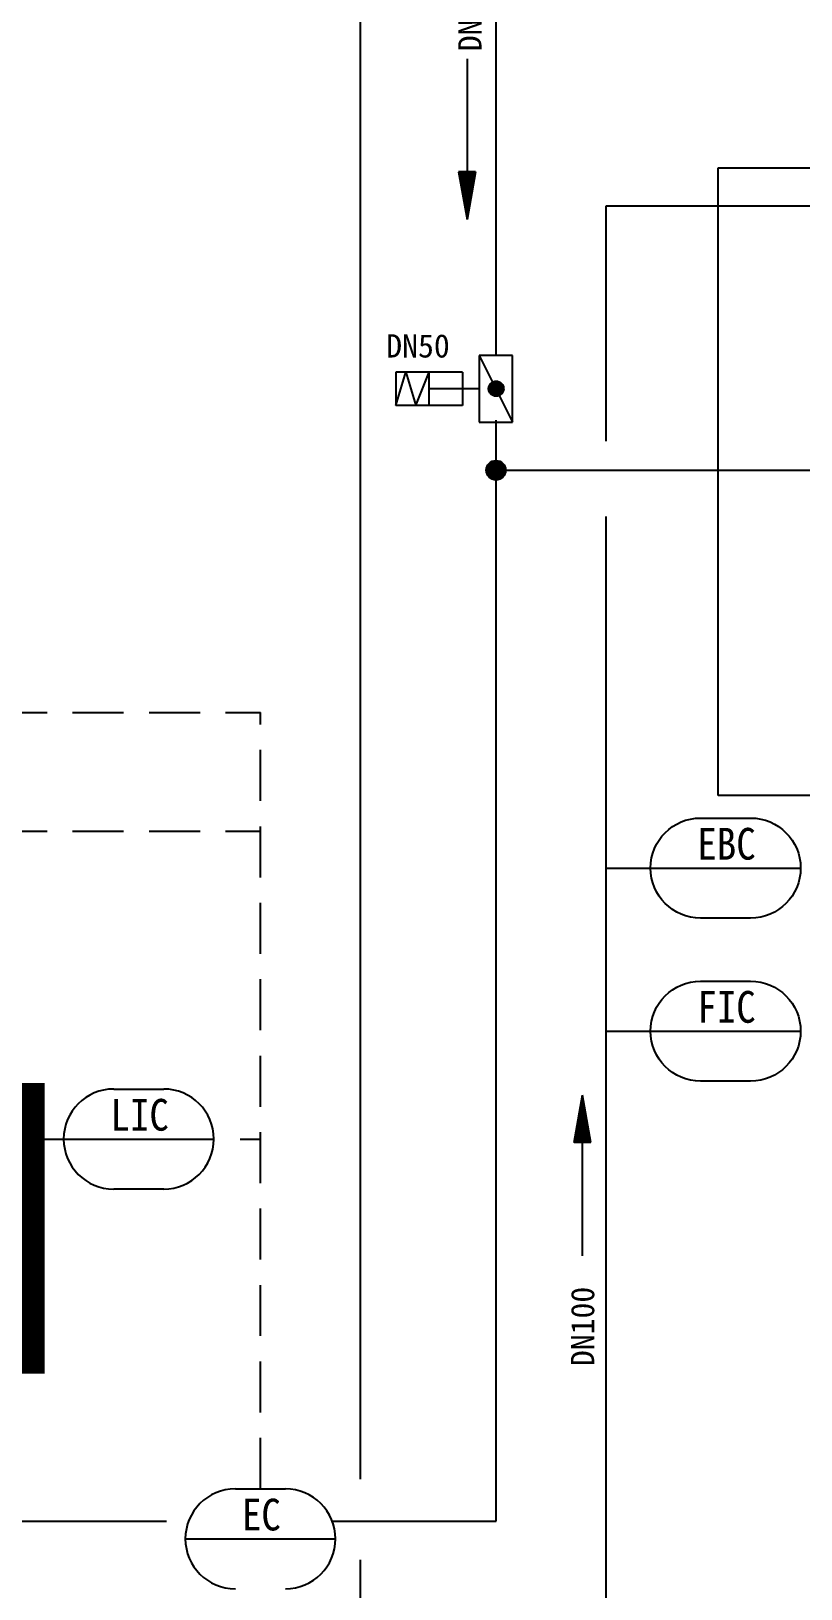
# Model space of a CAD drawing. Header units: millimetres. Extents: x 702 to 1891, y -286 to 555.
# Drawn here: x 1329.6 to 1367.3, y 205.1 to 281.5 of the extents above; entities that cross this region are included whole.
import ezdxf
from ezdxf.enums import TextEntityAlignment as Align

# ---------------------------------------------------------------- set-up
doc = ezdxf.new("R2010")
doc.units = ezdxf.units.MM
doc.header["$MEASUREMENT"] = 0
doc.linetypes.add('GESTRICHELT', pattern=[0.75, 0.5, -0.25])
doc.layers.get('0').update_dxf_attribs({"linetype": 'CONTINUOUS'})
for name, color, linetype in [('DUENN', 7, 'CONTINUOUS'), ('PRODUKT', 3, 'CONTINUOUS'), ('TEXT', 7, 'CONTINUOUS')]:
    doc.layers.add(name, color=color, linetype=linetype)

# ---------------------------------------------------------------- blocks, each defined once
blk = doc.blocks.new('M')
at = {"layer": 'DUENN', "color": 1}
for p, q in [((10, 5), (5, 5)), ((5, -5), (10, -5))]:
    blk.add_line(p, q, dxfattribs=at)
for centre, start, end in [((5, 0), 90, 270), ((10, 0), 270, 90)]:
    blk.add_arc(centre, 5, start, end, dxfattribs=at)
blk = doc.blocks.new('P')
at = {"color": 3, "linetype": 'Continuous'}
for p, q in [((0, 2.2), (12.5, 0)), ((0, -2.2), (0, 2.2)), ((0, 1.73), (9.8, 0)), ((0, 1.25), (7.1, 0)), ((0, 0.78), (4.4, 0)), ((0, 0.3), (1.7, 0)), ((0, 0), (12.5, 0)), ((0, -2.2), (12.5, 0)), ((0, -0.3), (1.7, 0)), ((0, -0.78), (4.4, 0)), ((0, -1.25), (7.1, 0)), ((0, -1.73), (9.8, 0))]:
    blk.add_line(p, q, dxfattribs=at)

msp = doc.modelspace()

# ---------------------------------------------------------------- hatches: boundary and pattern name
at = {"layer": 'TEXT'}
msp.add_hatch(color=256, dxfattribs=at).paths.add_polyline_path([(1352.862, 259.951, 1), (1351.911, 259.951, 1)])

# ---------------------------------------------------------------- linework, layer by layer
at = {"color": 42}
for p, q in [((1345.739, 210.447), (1345.739, 299.216)), ((1345.739, 201.146), (1345.739, 206.486))]:
    msp.add_line(p, q, dxfattribs=at)
for p, q in [((1350.965, 280.139), (1350.965, 274.582)), ((1356.631, 221.402), (1356.631, 226.958))]:
    msp.add_line(p, q)
at = {"color": 6, "linetype": 'GESTRICHELT', "ltscale": 5}
for p, q in [((1324.134, 248.063), (1340.837, 248.063)), ((1340.837, 209.973), (1340.837, 248.063)), ((1324.134, 242.238), (1340.837, 242.238)), ((1336.095, 227.134), (1340.837, 227.134))]:
    msp.add_line(p, q, dxfattribs=at)
at = {"color": 1}
msp.add_line((1329.607, 227.134), (1331.192, 227.134), dxfattribs=at)
at = {"layer": 'DUENN', "color": 1}
for p, q in [((1357.788, 240.431), (1367.319, 240.431)), ((1357.788, 232.429), (1367.319, 232.429)), ((1333.646, 229.588), (1336.099, 229.588)), ((1331.192, 227.134), (1338.552, 227.134)), ((1336.099, 224.681), (1333.646, 224.681)), ((1339.61, 209.973), (1342.063, 209.973)), ((1337.157, 207.519), (1344.517, 207.519))]:
    msp.add_line(p, q, dxfattribs=at)
at = {"layer": 'DUENN', "color": 1, "const_width": 1.32}
msp.add_lwpolyline([(1329.596, 229.892), (1329.596, 215.624)], dxfattribs=at)
at = {"layer": 'DUENN', "color": 1}
for centre, start, end in [((1333.646, 227.134), 90, 270), ((1336.099, 227.134), 270, 90), ((1339.61, 207.519), 90, 270), ((1342.063, 207.519), 270, 90)]:
    msp.add_arc(centre, 2.453, start, end, dxfattribs=at)
at = {"layer": 'PRODUKT'}
for p, q in [((1352.387, 265.581), (1352.387, 291.927)), ((1357.788, 272.914), (1383.961, 272.914)), ((1357.788, 261.38), (1357.788, 272.914)), ((1351.566, 265.581), (1351.566, 262.31)), ((1351.566, 265.581), (1353.202, 262.31)), ((1353.202, 265.581), (1351.566, 265.581)), ((1353.202, 262.31), (1353.202, 265.581)), ((1347.477, 263.128), (1347.968, 264.764)), ((1347.477, 264.764), (1347.477, 263.128)), ((1350.748, 264.764), (1347.477, 264.764)), ((1347.968, 264.764), (1348.459, 263.128)), ((1348.459, 263.128), (1349.113, 264.764)), ((1349.113, 263.128), (1349.113, 264.764)), ((1350.748, 264.764), (1350.748, 263.128)), ((1350.748, 263.946), (1349.113, 263.946)), ((1351.566, 263.946), (1350.748, 263.946)), ((1352.024, 263.966), (1352.028, 264.003)), ((1352.025, 263.929), (1352.024, 263.966)), ((1352.416, 264.318), (1352.025, 263.926)), ((1352.37, 264.318), (1352.025, 263.972)), ((1352.029, 263.892), (1352.025, 263.929)), ((1352.028, 264.003), (1352.035, 264.04)), ((1352.036, 263.855), (1352.029, 263.892)), ((1352.458, 264.313), (1352.03, 263.885)), ((1352.317, 264.311), (1352.032, 264.026)), ((1352.035, 264.04), (1352.046, 264.075)), ((1352.047, 263.82), (1352.036, 263.855)), ((1352.495, 264.304), (1352.038, 263.847)), ((1352.046, 264.075), (1352.061, 264.11)), ((1352.062, 263.786), (1352.047, 263.82)), ((1352.53, 264.292), (1352.05, 263.813)), ((1352.249, 264.289), (1352.053, 264.093)), ((1352.061, 264.11), (1352.079, 264.143)), ((1352.081, 263.753), (1352.062, 263.786)), ((1352.562, 264.278), (1352.065, 263.781)), ((1352.079, 264.143), (1352.1, 264.173)), ((1352.102, 263.723), (1352.081, 263.753)), ((1352.591, 264.261), (1352.082, 263.752)), ((1352.1, 264.173), (1352.124, 264.202)), ((1352.618, 264.242), (1352.101, 263.724)), ((1352.126, 263.695), (1352.102, 263.723)), ((1352.643, 264.221), (1352.122, 263.699)), ((1352.124, 264.202), (1352.15, 264.228)), ((1352.153, 263.669), (1352.126, 263.695)), ((1352.666, 264.198), (1352.145, 263.676)), ((1352.15, 264.228), (1352.18, 264.251)), ((1352.687, 264.172), (1352.17, 263.655)), ((1352.18, 264.251), (1352.211, 264.271)), ((1352.706, 264.145), (1352.198, 263.636)), ((1352.211, 264.271), (1352.244, 264.287)), ((1352.723, 264.115), (1352.227, 263.62)), ((1352.244, 264.287), (1352.279, 264.301)), ((1352.737, 264.083), (1352.259, 263.606)), ((1352.279, 264.301), (1352.315, 264.31)), ((1352.749, 264.049), (1352.294, 263.594)), ((1352.315, 264.31), (1352.352, 264.316)), ((1352.757, 264.011), (1352.332, 263.586)), ((1352.352, 264.316), (1352.389, 264.319)), ((1352.762, 263.969), (1352.374, 263.581)), ((1352.387, 263.581), (1352.387, 264.318)), ((1352.389, 264.319), (1352.427, 264.317)), ((1352.761, 263.922), (1352.42, 263.581)), ((1352.427, 264.317), (1352.463, 264.312)), ((1352.463, 264.312), (1352.5, 264.303)), ((1352.753, 263.868), (1352.475, 263.59)), ((1352.5, 264.303), (1352.535, 264.29)), ((1352.535, 264.29), (1352.568, 264.274)), ((1352.73, 263.798), (1352.544, 263.613)), ((1352.568, 264.274), (1352.6, 264.255)), ((1352.6, 264.255), (1352.63, 264.233)), ((1352.639, 263.674), (1352.609, 263.651)), ((1352.63, 264.233), (1352.657, 264.207)), ((1352.665, 263.7), (1352.639, 263.674)), ((1352.657, 264.207), (1352.682, 264.179)), ((1352.689, 263.729), (1352.665, 263.7)), ((1352.682, 264.179), (1352.704, 264.149)), ((1352.71, 263.76), (1352.689, 263.729)), ((1352.704, 264.149), (1352.722, 264.117)), ((1352.727, 263.793), (1352.71, 263.76)), ((1352.722, 264.117), (1352.737, 264.083)), ((1352.741, 263.827), (1352.727, 263.793)), ((1352.737, 264.083), (1352.749, 264.047)), ((1352.752, 263.863), (1352.741, 263.827)), ((1352.749, 264.047), (1352.757, 264.011)), ((1352.759, 263.899), (1352.752, 263.863)), ((1352.757, 264.011), (1352.761, 263.974)), ((1352.762, 263.937), (1352.759, 263.899)), ((1352.761, 263.974), (1352.762, 263.937)), ((1350.748, 263.128), (1347.477, 263.128)), ((1352.183, 263.646), (1352.153, 263.669)), ((1352.214, 263.627), (1352.183, 263.646)), ((1352.248, 263.61), (1352.214, 263.627)), ((1352.283, 263.597), (1352.248, 263.61)), ((1352.319, 263.588), (1352.283, 263.597)), ((1352.356, 263.582), (1352.319, 263.588)), ((1352.393, 263.58), (1352.356, 263.582)), ((1352.401, 263.581), (1352.393, 263.58)), ((1352.438, 263.583), (1352.401, 263.581)), ((1352.475, 263.59), (1352.438, 263.583)), ((1352.51, 263.6), (1352.475, 263.59)), ((1352.545, 263.613), (1352.51, 263.6)), ((1352.578, 263.63), (1352.545, 263.613)), ((1352.609, 263.651), (1352.578, 263.63)), ((1351.566, 262.31), (1353.202, 262.31)), ((1352.387, 208.382), (1352.387, 262.412)), ((1352.387, 259.951), (1383.95, 259.951)), ((1357.788, 199.714), (1357.788, 257.681)), ((1327.182, 208.382), (1336.23, 208.382)), ((1344.36, 208.382), (1352.387, 208.382))]:
    msp.add_line(p, q, dxfattribs=at)
at = {"layer": 'TEXT'}
for p, q in [((1363.272, 243.994), (1363.272, 274.782)), ((1363.272, 274.782), (1407.864, 274.782)), ((1407.864, 243.994), (1363.272, 243.994))]:
    msp.add_line(p, q, dxfattribs=at)
msp.add_circle((1352.387, 259.951), 0.475, dxfattribs=at)

# ---------------------------------------------------------------- block references
at = {"yscale": 0.1869216428851201, "zscale": 0.1869216428851201, "rotation": 89.99999999999999}
for p, xscale in [((1350.965, 274.582), -0.1869216428851201), ((1356.631, 226.958), 0.1869216428851201)]:
    msp.add_blockref('P', p, dxfattribs=dict(at, xscale=xscale))
at = {"xscale": -0.49066931257344, "yscale": 0.49066931257344, "zscale": 0.49066931257344}
for p in [(1367.319, 240.431), (1367.319, 232.429)]:
    msp.add_blockref('M', p, dxfattribs=at)

# ---------------------------------------------------------------- texts
at = {"layer": 'TEXT'}
for s, p in [('DN50', (1352.022, 280.51)), ('DN100', (1357.545, 215.994))]:
    msp.add_text(s, height=1.1449, rotation=90, dxfattribs=at).set_placement(p, align=Align.BOTTOM_LEFT)
msp.add_text('DN50', height=1.1449, dxfattribs=at).set_placement((1347.005, 265.136), align=Align.BOTTOM_LEFT)
at = {"layer": 'TEXT', "width": 0.9}
for s, p in [('EBC', (1363.685, 241.622)), ('FIC', (1363.685, 233.62)), ('LIC', (1334.919, 228.325)), ('EC', (1340.883, 208.71))]:
    msp.add_text(s, height=1.5577, dxfattribs=at).set_placement(p, align=Align.MIDDLE_CENTER)

doc.saveas('drawing.dxf')
